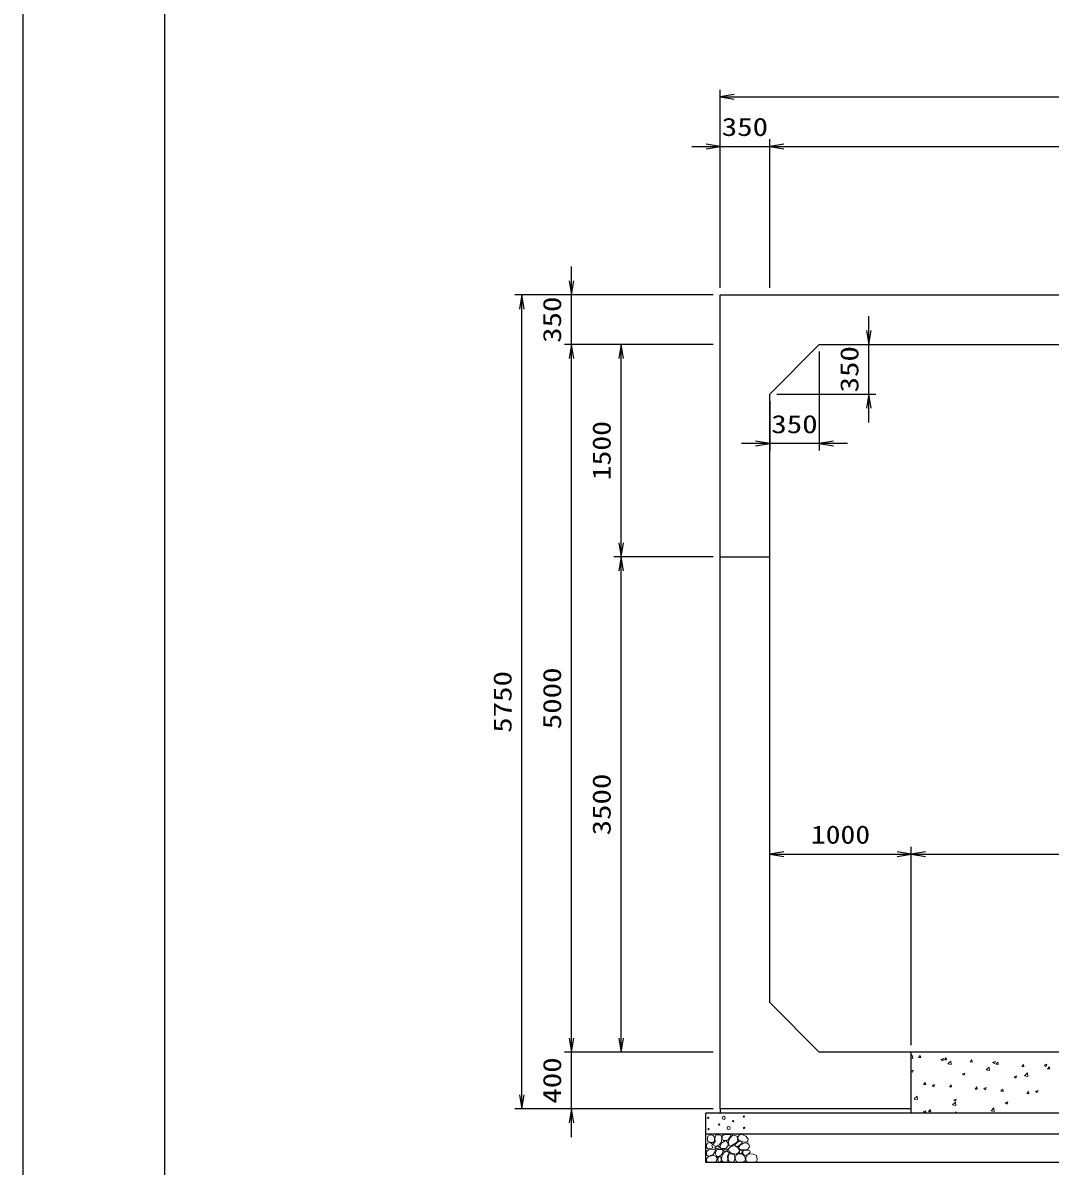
# Model space of a CAD drawing. Units: millimetres at full size. Extents: x 0 to 42050, y 0 to 29700.
# Drawn here: x 0 to 7256, y 13545 to 21622 of the extents above; entities that cross this region are included whole.
import ezdxf
from ezdxf.enums import TextEntityAlignment as Align

# ---------------------------------------------------------------- set-up
doc = ezdxf.new("R2010")
doc.units = ezdxf.units.MM
for name, color, linetype, lineweight in [('D-DCR-HCHn', 4, 'Continuous', 9), ('D-STR-DIM', 7, 'Continuous', 25), ('D-STR-STRn', 1, 'Continuous', 25), ('D-TTL', 2, 'Continuous', 25)]:
    doc.layers.add(name, color=color, linetype=linetype, lineweight=lineweight)
doc.styles.add('ＭＳ ゴシック', font='')
doc.styles.get('ＭＳ ゴシック').set_extended_font_data('MS Gothic')

# ---------------------------------------------------------------- blocks, each defined once
blk = doc.blocks.new('open_arrow')
at = {"color": 0, "linetype": 'Continuous', "lineweight": -2}
blk.add_lwpolyline([(7.5, 1.25), (0, 0), (7.5, -1.25)], dxfattribs=at)

msp = doc.modelspace()

# ---------------------------------------------------------------- linework, layer by layer
at = {"layer": 'D-DCR-HCHn'}
for p, q in [((6275, 14321.987), (6282.162, 14329.452)), ((6275, 14306.824), (6284.996, 14305.274)), ((6284.974, 14305.295), (6282.168, 14329.417)), ((6326.411, 14312.758), (6338.656, 14327.351)), ((6326.417, 14312.744), (6341.599, 14311.415)), ((6341.709, 14311.346), (6338.772, 14327.267)), ((6484.07, 14298.292), (6501.854, 14305.119)), ((6484.096, 14298.256), (6496.731, 14289.734)), ((6496.745, 14289.737), (6501.895, 14305.086)), ((6508.596, 14296.819), (6520.841, 14311.412)), ((6523.893, 14295.406), (6520.956, 14311.327)), ((6275, 14218.038), (6288.438, 14223.196)), ((6283.329, 14207.814), (6288.479, 14223.163)), ((6508.601, 14296.805), (6523.783, 14295.476)), ((6533.458, 14266.791), (6553.241, 14287.41)), ((6533.486, 14266.735), (6556.075, 14263.231)), ((6556.053, 14263.253), (6553.247, 14287.375)), ((6690.781, 14280.88), (6703.026, 14295.473)), ((6690.785, 14280.866), (6705.967, 14279.537)), ((6706.077, 14279.465), (6703.14, 14295.387)), ((6804.537, 14224.748), (6824.32, 14245.367)), ((6804.565, 14224.692), (6827.155, 14221.188)), ((6827.132, 14221.21), (6824.326, 14245.333)), ((6849.101, 14277.95), (6866.886, 14284.777)), ((6849.127, 14277.913), (6861.762, 14269.391)), ((6861.776, 14269.394), (6866.926, 14284.743)), ((6872.965, 14264.941), (6885.21, 14279.534)), ((6872.969, 14264.926), (6888.151, 14263.598)), ((6888.26, 14263.525), (6885.324, 14279.446)), ((7055.15, 14249.001), (7067.395, 14263.595)), ((7055.153, 14248.987), (7070.335, 14247.659)), ((7070.444, 14247.585), (7067.508, 14263.506)), ((7214.132, 14257.607), (7231.917, 14264.434)), ((7214.158, 14257.571), (7226.792, 14249.049)), ((7226.807, 14249.052), (7231.957, 14264.401)), ((7237.335, 14233.062), (7249.58, 14247.655)), ((7237.337, 14233.048), (7252.519, 14231.72)), ((7252.628, 14231.644), (7249.691, 14247.566)), ((6275, 14213.419), (6283.314, 14207.811)), ((6361.655, 14121.701), (6373.9, 14136.294)), ((6376.95, 14120.289), (6374.013, 14136.21)), ((6635.685, 14196.027), (6653.469, 14202.854)), ((6635.711, 14195.991), (6648.345, 14187.469)), ((6648.359, 14187.471), (6653.51, 14202.82)), ((7000.716, 14175.684), (7018.501, 14182.511)), ((7000.741, 14175.648), (7013.376, 14167.126)), ((7013.39, 14167.129), (7018.54, 14182.478)), ((7075.616, 14182.706), (7095.399, 14203.325)), ((7075.644, 14182.649), (7098.234, 14179.146)), ((7098.211, 14179.168), (7095.405, 14203.29)), ((6361.66, 14121.687), (6376.842, 14120.359)), ((6422.268, 14114.104), (6440.053, 14120.931)), ((6422.294, 14114.068), (6434.929, 14105.546)), ((6434.943, 14105.549), (6440.093, 14120.898)), ((6543.839, 14105.762), (6556.084, 14120.355)), ((6543.844, 14105.748), (6559.026, 14104.42)), ((6559.134, 14104.349), (6556.197, 14120.27)), ((6726.024, 14089.823), (6738.269, 14104.416)), ((6726.028, 14089.809), (6741.21, 14088.481)), ((6741.318, 14088.408), (6738.381, 14104.33)), ((6787.299, 14093.761), (6805.084, 14100.588)), ((6787.325, 14093.725), (6799.96, 14085.203)), ((6799.974, 14085.206), (6805.124, 14100.555)), ((6908.209, 14073.884), (6920.454, 14088.477)), ((6908.212, 14073.87), (6923.394, 14072.542)), ((6923.502, 14072.468), (6920.565, 14088.389)), ((7090.393, 14057.945), (7102.638, 14072.538)), ((7090.396, 14057.931), (7105.578, 14056.603)), ((7105.686, 14056.528), (7102.749, 14072.449)), ((7152.331, 14073.419), (7170.116, 14080.246)), ((7152.356, 14073.383), (7164.99, 14064.861)), ((7165.004, 14064.864), (7170.155, 14080.213)), ((6296.054, 14019.365), (6315.837, 14039.983)), ((6296.081, 14019.31), (6318.671, 14015.806)), ((6318.649, 14015.827), (6315.843, 14039.949)), ((6567.133, 13977.322), (6586.916, 13997.941)), ((6567.16, 13977.267), (6589.75, 13973.763)), ((6573.883, 14011.838), (6591.668, 14018.665)), ((6573.909, 14011.803), (6586.543, 14003.281)), ((6586.557, 14003.284), (6591.707, 14018.633)), ((6589.728, 13973.785), (6586.922, 13997.907)), ((6938.914, 13991.496), (6956.699, 13998.323)), ((6938.939, 13991.46), (6951.574, 13982.938)), ((6951.588, 13982.941), (6956.738, 13998.29)), ((6360.466, 13929.916), (6378.251, 13936.742)), ((6360.492, 13929.88), (6373.127, 13921.358)), ((6373.141, 13921.361), (6378.291, 13936.71)), ((6396.898, 13930.644), (6409.143, 13945.237)), ((6396.903, 13930.63), (6412.085, 13929.302)), ((6412.192, 13929.232), (6409.255, 13945.153)), ((6583.526, 13920), (6591.328, 13929.298)), ((6593.138, 13920), (6591.439, 13929.213)), ((6838.212, 13935.28), (6857.995, 13955.899)), ((6838.239, 13935.224), (6860.829, 13931.721)), ((6860.807, 13931.742), (6858.001, 13955.865))]:
    msp.add_line(p, q, dxfattribs=at)
for points in [[(4876.198, 13761.594), (4855.395, 13766.217), (4836.904, 13756.971), (4834.592, 13736.168), (4839.215, 13719.988), (4862.33, 13713.053), (4878.51, 13713.053), (4885.444, 13724.611), (4885.444, 13750.037)], [(4894.69, 13763.906), (4887.756, 13743.102), (4890.067, 13719.988), (4873.887, 13694.562), (4894.69, 13683.005), (4917.805, 13694.562), (4931.673, 13713.053), (4936.296, 13743.102), (4931.673, 13759.283), (4917.805, 13766.217)], [(4998.447, 13686.214), (4985.689, 13690.569), (4984.425, 13718.678), (4997.512, 13747.359), (5014.448, 13763.536), (5046.403, 13757.032), (5049.133, 13721.913), (5038.816, 13709.876), (5010.739, 13694.301)], [(5057.012, 13729.601), (5050.964, 13735.086), (5049.897, 13740.792), (5053.414, 13753.305), (5063.71, 13767.61), (5086.004, 13766.105), (5107.571, 13755.811), (5122.195, 13735.597), (5120.021, 13722.456), (5113.02, 13715.716), (5101.769, 13713.215), (5085.511, 13717.483), (5064.289, 13724.481)], [(4832.281, 13703.808), (4825.346, 13683.005), (4834.592, 13669.136), (4857.707, 13666.824), (4873.488, 13673.599), (4866.952, 13689.939), (4871.575, 13699.185), (4862.33, 13708.431), (4848.461, 13713.053)], [(4876.155, 13627.009), (4893.277, 13652.692), (4891.137, 13659.112), (4867.594, 13665.533), (4846.192, 13663.393), (4831.21, 13650.551), (4829.07, 13635.57), (4831.21, 13620.588), (4848.332, 13616.308)], [(4899.313, 13683.005), (4887.756, 13673.759), (4892.379, 13666.824), (4908.559, 13666.824), (4915.493, 13669.136), (4920.116, 13678.382), (4913.182, 13685.316)], [(4936.082, 13627.009), (4946.783, 13652.692), (4938.222, 13663.393), (4912.539, 13663.393), (4901.838, 13659.112), (4891.137, 13644.131), (4891.137, 13631.289), (4901.838, 13614.167), (4914.679, 13612.027)], [(4933.985, 13708.431), (4922.427, 13680.693), (4931.673, 13669.136), (4959.411, 13669.136), (4970.968, 13673.759), (4982.525, 13689.939), (4982.525, 13703.808), (4970.968, 13722.299), (4957.099, 13724.611)], [(4968.185, 13650.551), (4978.886, 13659.112), (4974.606, 13665.533), (4959.624, 13665.533), (4953.204, 13663.393), (4948.923, 13654.832), (4955.344, 13648.411)], [(5038.203, 13629.532), (5002.829, 13636.129), (4987.782, 13648.266), (4983.03, 13667.263), (4997.713, 13681.629), (5026.323, 13689.69), (5047.97, 13676.761), (5061.961, 13659.347), (5058.002, 13641.67)], [(5029.798, 13695.711), (5031.454, 13689.566), (5037.011, 13685.193), (5049.19, 13683.302), (5060.305, 13689.802), (5070.592, 13699.138), (5079.858, 13707.333), (5079.635, 13713.462), (5073.736, 13718.875), (5059.203, 13720.356), (5046.47, 13714.383), (5037.011, 13705.165), (5032.281, 13700.556)], [(5118.372, 13661.832), (5123.688, 13666.874), (5130.476, 13675.68), (5132.145, 13683.275), (5128.144, 13697.685), (5114.088, 13708.67), (5093.907, 13707.89), (5066.698, 13693.001), (5057.086, 13680.757), (5060.152, 13666.784), (5069.778, 13660.04), (5078.599, 13659.145), (5092.363, 13659.524), (5105.808, 13661.002)], [(5074.971, 13635.265), (5079.183, 13638.446), (5082.686, 13643.505), (5082.81, 13650.431), (5078.414, 13656.067), (5070.769, 13657.977), (5064.356, 13656.179), (5062.704, 13650.442), (5061.896, 13644.835), (5062.881, 13637.456), (5068.975, 13634.127)], [(5102.597, 13620.331), (5092.895, 13625.079), (5085.89, 13633.822), (5085.719, 13645.084), (5089.942, 13655.627), (5105.189, 13657.625), (5120.054, 13658.018), (5134.481, 13652.512), (5136.849, 13643.273), (5124.54, 13632.195), (5109.555, 13623.15)], [(4884.716, 13573.503), (4899.698, 13579.924), (4903.978, 13601.326), (4895.417, 13616.308), (4880.435, 13620.588), (4861.173, 13618.448), (4839.771, 13609.887), (4829.07, 13597.045), (4829.07, 13582.064), (4835.49, 13573.503), (4861.173, 13575.643)], [(4931.801, 13579.924), (4931.801, 13605.606), (4921.1, 13612.027), (4910.399, 13605.606), (4908.259, 13590.625), (4910.399, 13577.783), (4925.381, 13573.503)], [(4972.466, 13575.643), (4978.886, 13594.905), (4976.746, 13616.308), (4991.728, 13639.85), (4972.466, 13650.551), (4951.063, 13639.85), (4938.222, 13622.728), (4933.941, 13594.905), (4938.222, 13579.924), (4951.063, 13573.503)], [(4989.588, 13577.783), (5008.85, 13573.503), (5025.972, 13582.064), (5028.112, 13601.326), (5025.968, 13624.878), (5002.429, 13632.327), (4987.447, 13628.603), (4981.027, 13612.027), (4981.027, 13588.484)], [(5037.352, 13623.637), (5052.306, 13632.556), (5078.44, 13632.292), (5099.93, 13613.525), (5103.643, 13584.899), (5089.853, 13574.245), (5053.098, 13571.871), (5036.731, 13581.633), (5032.172, 13604.06)], [(5134.972, 13572.493), (5119.837, 13574.274), (5109.866, 13579.787), (5105.835, 13592.722), (5105.945, 13604.963), (5115.172, 13621.678), (5133.242, 13632.822), (5160.731, 13628.403), (5182.453, 13620.334), (5187.643, 13596.125), (5183.03, 13578.257), (5161.884, 13572.877)]]:
    msp.add_lwpolyline(points, close=True, dxfattribs=at)
msp.add_lwpolyline([(4968.432, 13768.547), (4951.093, 13766.446), (4939.258, 13758.701), (4939.626, 13739.819), (4945.514, 13726.087), (4960.025, 13726.185), (4980.107, 13729.153), (4989.799, 13743.689), (4999.082, 13753.492), (5001.884, 13764.345), (4989.099, 13768.547), (4968.082, 13768.547)], dxfattribs=at)
for centre, radius in [((4950.004, 13886.145), 11.25), ((5092.197, 13895.221), 4.5), ((4841.091, 13886.145), 4.5), ((4918.437, 13838.641), 4.5), ((4984.996, 13814.955), 11.25), ((5016.563, 13862.459), 4.5), ((5093.909, 13814.955), 4.5), ((4842.803, 13805.879), 4.5)]:
    msp.add_circle(centre, radius, dxfattribs=at)
at = {"layer": 'D-STR-DIM'}
for p, q in [((4925, 19750), (4925, 21150)), ((4925, 21100), (12125, 21100)), ((4925, 19750), (4925, 20800)), ((5275, 19750), (5275, 20800)), ((5275, 19750), (5275, 20800)), ((4725, 20750), (5475, 20750)), ((5275, 20750), (11775, 20750)), ((3875, 19150), (3875, 19900)), ((4875, 19700), (3475, 19700)), ((3525, 13950), (3525, 19700)), ((4875, 19700), (3825, 19700)), ((5975, 18800), (5975, 19550)), ((4875, 19350), (3825, 19350)), ((4875, 19350), (3825, 19350)), ((3875, 14350), (3875, 19350)), ((4875, 19350), (4175, 19350)), ((4225, 17850), (4225, 19350)), ((5675, 19350), (6025, 19350)), ((5625, 19300), (5625, 18600)), ((5325, 19000), (6025, 19000)), ((5275, 18950), (5275, 18600)), ((5825, 18650), (5075, 18650)), ((4875, 17850), (4175, 17850)), ((4875, 17850), (4175, 17850)), ((4225, 14350), (4225, 17850)), ((6275, 14400), (6275, 15800)), ((6275, 14400), (6275, 15800)), ((5275, 15750), (6275, 15750)), ((6275, 15750), (10775, 15750)), ((3875, 13750), (3875, 14550)), ((4875, 14350), (3825, 14350)), ((4875, 14350), (3825, 14350)), ((4875, 14350), (4175, 14350)), ((4875, 13950), (3475, 13950)), ((4875, 13950), (3825, 13950))]:
    msp.add_line(p, q, dxfattribs=at)
at = {"layer": 'D-STR-STRn'}
for p, q in [((4925, 19700), (12125, 19700)), ((4925, 13950), (4925, 19700)), ((5275, 19000), (5625, 19350)), ((5625, 19350), (11425, 19350)), ((5275, 14700), (5275, 19000)), ((4925, 17850), (5275, 17850)), ((5625, 14350), (5275, 14700)), ((11425, 14350), (5625, 14350)), ((6275, 13920), (6275, 14350)), ((12225, 13920), (4825, 13920)), ((4825, 13570), (4825, 13920)), ((6275, 13950), (4925, 13950)), ((4925, 13950), (4925, 13920)), ((12225, 13770), (4825, 13770)), ((12225, 13570), (4825, 13570))]:
    msp.add_line(p, q, dxfattribs=at)
at = {"layer": 'D-TTL'}
for points in [[(0, 0), (42050, 0), (42050, 29700), (0, 29700)], [(1000, 1000), (41050, 1000), (41050, 28700), (1000, 28700)]]:
    msp.add_lwpolyline(points, close=True, dxfattribs=at)

# ---------------------------------------------------------------- block references
at = {"layer": 'D-STR-DIM', "xscale": 13.3, "yscale": 13.3}
for p in [(4925, 21100), (5275, 20750), (5275, 20750), (5625, 18650), (5275, 15750), (6275, 15750)]:
    msp.add_blockref('open_arrow', p, dxfattribs=at)
for p, rotation in [((4925, 20750), 180), ((3875, 19700), 90), ((3525, 19700), 270), ((5975, 19350), 90), ((3875, 19350), 270), ((3875, 19350), 270), ((4225, 19350), 270), ((5975, 19000), 270), ((5275, 18650), 180), ((4225, 17850), 90), ((4225, 17850), 270), ((6275, 15750), 180), ((3875, 14350), 90), ((3875, 14350), 90), ((4225, 14350), 90), ((3525, 13950), 90), ((3875, 13950), 270)]:
    msp.add_blockref('open_arrow', p, dxfattribs=dict(at, rotation=rotation))

# ---------------------------------------------------------------- texts
at = {"layer": 'D-STR-DIM', "style": 'ＭＳ ゴシック'}
for s, width, p in [('350', 1.25, (5100, 20887.5)), ('350', 1.25, (5450, 18787.5)), ('1000', 1.2, (5775, 15887.5))]:
    msp.add_text(s, height=128.3, dxfattribs=dict(at, width=width)).set_placement(p, align=Align.MIDDLE_CENTER)
for s, width, p in [('350', 1.25, (3737.5, 19525)), ('350', 1.25, (5837.5, 19175)), ('1500', 1.2, (4087.5, 18600)), ('5000', 1.25, (3737.5, 16850)), ('5750', 1.25, (3387.5, 16825)), ('3500', 1.25, (4087.5, 16100)), ('400', 1.25, (3737.5, 14150))]:
    msp.add_text(s, height=128.3, rotation=90, dxfattribs=dict(at, width=width)).set_placement(p, align=Align.MIDDLE_CENTER)

doc.saveas('drawing.dxf')
